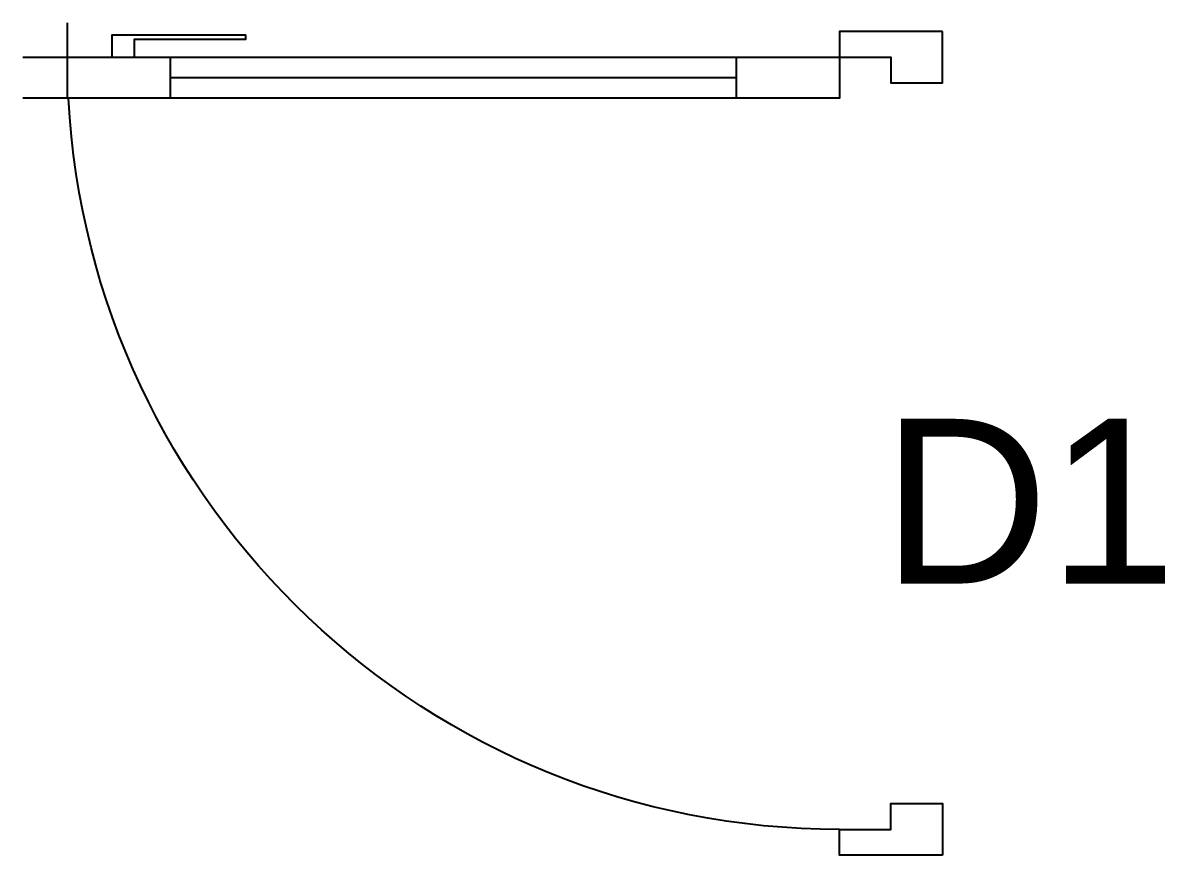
# Model space of a CAD drawing. Header units: millimetres. Extents: x 3220 to 17771, y -3925 to 7376.
# Drawn here: x 9758.2 to 9883, y 1853.7 to 1944.6 of the extents above; entities that cross this region are included whole.
import ezdxf

# ---------------------------------------------------------------- set-up
doc = ezdxf.new("R2010")
doc.units = ezdxf.units.MM
doc.header["$LTSCALE"] = 2
doc.layers.add('NETMANH', color=44, linetype='Continuous')

# ---------------------------------------------------------------- blocks, each defined once
blk = doc.blocks.new('mb-di800')
blk.add_line((25, 850), (-8.2, 850))
for points in [[(25, 893.3), (25, 850)], [(65, 850), (65, 893.3)], [(25, 750), (65, 750), (65, 850), (25, 850), (25, 750)], [(25, 806.4), (3.4, 806.4), (3.4, 676.6)], [(25, 784.7), (7.7, 784.7), (7.7, 676.6), (3.4, 676.6)], [(65, 200), (65, 776.6)], [(25, 763.1), (25, 186.5)], [(65, 200), (25, 200), (25, 100), (65, 100), (65, 200)]]:
    blk.add_lwpolyline(points)
for points in [[(0, 0), (0, 100), (25, 100), (25, 50), (50, 50), (50, 0)], [(800, 0), (800, 100), (775, 100), (775, 50), (750, 50), (750, 0)]]:
    blk.add_lwpolyline(points, close=True)
at = {"layer": 'NETMANH', "linetype": 'Continuous'}
blk.add_line((45, 200), (45, 750), dxfattribs=at)
blk.add_arc((25, 100), 750, 0, 86.9428, dxfattribs=at)

msp = doc.modelspace()

# ---------------------------------------------------------------- block references
at = {"xscale": -0.1125, "yscale": 0.1125, "zscale": 0.1125, "rotation": 90}
msp.add_blockref('mb-di800', (9858.64, 1943.69), dxfattribs=at)

# ---------------------------------------------------------------- texts
at = {"insert": (9852.07, 1883.36), "char_height": 18, "attachment_point": 7}
msp.add_mtext_dynamic_manual_height_columns('{\\fArial|b0|i0|c0|p34;D1}', width=47.6604, gutter_width=12.5, heights=[0], dxfattribs=at)

doc.saveas('drawing.dxf')
